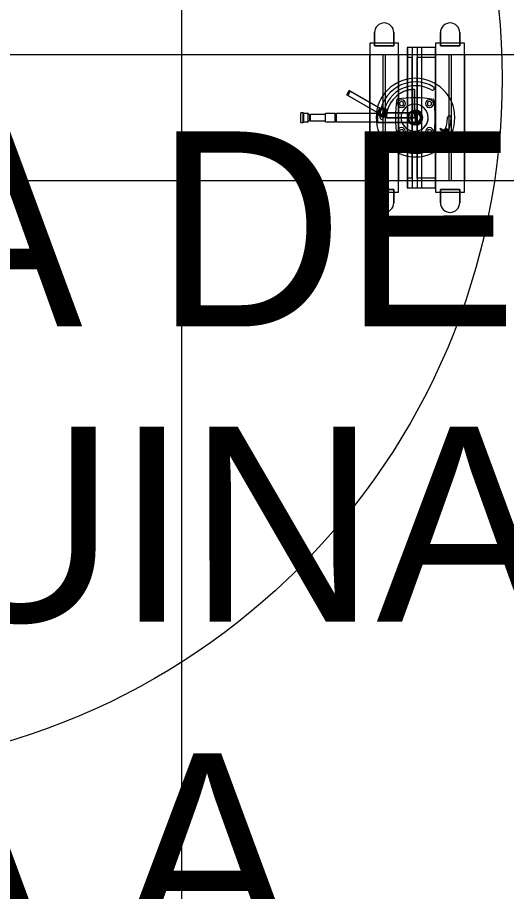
# Model space of a CAD drawing. Header units: metres. Extents: x 31.9 to 125.9, y -29 to 44.
# Drawn here: x 71.076 to 72.338, y 3.075 to 5.332 of the extents above; entities that cross this region are included whole.
import ezdxf

# ---------------------------------------------------------------- set-up
doc = ezdxf.new("R2010")
doc.units = ezdxf.units.M
doc.layers.add('ARQ', color=8, linetype='Continuous', lineweight=0)
doc.layers.add('P-PIPE', color=7, linetype='Continuous', lineweight=18)

# ---------------------------------------------------------------- blocks, each defined once
blk = doc.blocks.new('Estructura cubierta')
at = {"layer": 'ARQ'}
blk.add_line((1978.498, -5855.3542), (1978.498, -5914.9141), dxfattribs=at)
blk.add_line((1978.498, -5855.3542), (1978.498, -5914.9141), dxfattribs=at)
blk = doc.blocks.new('PISO 9')
at = {"layer": 'ARQ'}
blk.add_circle((349.175, -2837.0072), 1.7865, dxfattribs=at)
blk.add_blockref('Estructura cubierta', (-1628.3638, 3049.5683), dxfattribs=at)
for s, p in [('ZONA DE ', (348.009, -2837.6478)), ('MAQUINAS', (347.9447, -2838.4103)), ('A A', (349.3388, -2839.253))]:
    blk.add_text(s, height=0.50334, rotation=0.0114, dxfattribs=at).set_placement(p)
blk = doc.blocks.new('Victaulic-IPS-Vic-300 MasterSeal Butterfly Valve LH - Standard-2401260-NIVEL 09')
at = {"layer": 'P-PIPE', "color": 11, "true_color": 0xff8080}
for p, q in [((-0.0042, 0.181), (-0.0509, 0.181)), ((-0.0509, 0), (-0.0509, 0.181)), ((-0.0161, 0.181), (-0.0161, -0.181)), ((0.0204, 0.181), (-0.0161, 0.181)), ((0.0204, 0.181), (-0.0161, 0.181)), ((-0.0042, 0), (-0.0042, 0.181)), ((0.0212, 0.181), (0.0085, 0.181)), ((0.0085, 0), (0.0085, 0.181)), ((0.0204, -0.181), (0.0204, 0.181)), ((0.0212, 0), (0.0212, 0.181)), ((0.0784, 0.1619), (-0.0867, 0.1619)), ((-0.0867, 0.1619), (-0.0867, -0.1619)), ((-0.0867, 0.1619), (-0.0867, -0.1619)), ((0.0784, -0.1619), (0.0784, 0.1619)), ((0.0784, -0.1619), (0.0784, 0.1619)), ((-0.0042, 0.1556), (-0.0509, 0.1556)), ((-0.0509, 0), (-0.0509, 0.1556)), ((-0.0042, 0.1556), (-0.0042, 0)), ((0.0212, 0.1556), (0.0085, 0.1556)), ((0.0085, 0.1556), (0.0085, 0)), ((0.0212, 0), (0.0212, 0.1556)), ((-0.0941, 0.0456), (-0.0954, 0.0427)), ((-0.0826, 0.0402), (-0.0941, 0.0456)), ((-0.0954, 0.0427), (-0.0839, 0.0373)), ((-0.0929, 0.0415), (-0.0801, 0.0355)), ((-0.0788, 0.0384), (-0.0915, 0.0444)), ((-0.0839, 0.0373), (-0.0826, 0.0402)), ((-0.0826, 0.0402), (-0.0839, 0.0373)), ((-0.0755, 0.0334), (-0.0839, 0.0373)), ((-0.0826, 0.0402), (-0.0741, 0.0362)), ((-0.0801, 0.0355), (-0.0792, 0.0351)), ((-0.0792, 0.0351), (-0.0665, 0.0292)), ((-0.0779, 0.038), (-0.0788, 0.0384)), ((-0.0652, 0.0321), (-0.0779, 0.038)), ((-0.0741, 0.0362), (-0.0755, 0.0334)), ((-0.0755, 0.0334), (-0.0741, 0.0362)), ((-0.0755, 0.0334), (-0.0639, 0.028)), ((-0.0626, 0.0309), (-0.0741, 0.0362)), ((-0.0639, 0.028), (-0.0626, 0.0309)), ((0.0977, 0.0126), (0, 0.0126)), ((0, 0.0126), (0, -0.0128)), ((0, -0.0128), (0, 0.0126)), ((0, 0.0126), (0.0977, 0.0126)), ((0.2041, 0.011), (0.0975, 0.011)), ((0.0975, 0.011), (0.0975, -0.0001)), ((0.0977, -0.0129), (0.0977, 0.0126)), ((0.0977, 0.0126), (0.0977, -0.0129)), ((0.2041, 0.011), (0.2041, -0.0001)), ((0.2073, 0.0095), (0.2041, 0.0095)), ((0.2041, 0.0095), (0.2041, -0.0001)), ((0.2327, 0.011), (0.2073, 0.011)), ((0.2073, 0.011), (0.2073, -0.0001)), ((0.2073, 0.0095), (0.2073, -0.0001)), ((0.2327, 0.011), (0.2327, -0.0001)), ((0.2708, 0.0079), (0.2327, 0.0079)), ((0.2327, 0.0079), (0.2327, -0.0001)), ((0.2724, 0.0063), (0.2708, 0.0079)), ((0.2708, 0.0079), (0.2708, -0.0001)), ((0.2771, 0.011), (0.2724, 0.0063)), ((0.2724, 0.0063), (0.2724, -0.0001)), ((0.2882, 0.011), (0.2771, 0.011)), ((0.2771, 0.011), (0.2771, -0.0001)), ((0.2898, 0.0126), (0.2882, 0.011)), ((0.2882, 0.011), (0.2882, -0.0001)), ((0.2962, 0.0126), (0.2898, 0.0126)), ((0.2898, 0.0126), (0.2898, -0.0001)), ((0.2962, 0.0126), (0.2962, -0.0001)), ((-0.0509, -0.181), (-0.0509, 0)), ((-0.0509, -0.1556), (-0.0509, 0)), ((-0.0042, 0), (-0.0042, -0.1556)), ((-0.0042, -0.181), (-0.0042, 0)), ((0, -0.0128), (0.0723, -0.0128)), ((0.0723, -0.0128), (0, -0.0128)), ((0.0085, 0), (0.0085, -0.1556)), ((0.0085, -0.181), (0.0085, 0)), ((0.0212, -0.1556), (0.0212, 0)), ((0.0212, -0.181), (0.0212, 0)), ((0.0793, -0.0169), (0.0856, -0.0059)), ((0.1686, -0.0685), (0.0793, -0.0169)), ((0.0793, -0.0169), (0.0816, -0.0183)), ((0.0816, -0.0183), (0.088, -0.0073)), ((0.0816, -0.0183), (0.171, -0.0698)), ((0.088, -0.0073), (0.0856, -0.0059)), ((0.0856, -0.0059), (0.175, -0.0575)), ((0.1773, -0.0588), (0.088, -0.0073)), ((0.0975, -0.0001), (0.0975, -0.0112)), ((0.0975, -0.0112), (0.2041, -0.0112)), ((0.2041, -0.0001), (0.2041, -0.0112)), ((0.2041, -0.0001), (0.2041, -0.0096)), ((0.2041, -0.0096), (0.2073, -0.0096)), ((0.2073, -0.0001), (0.2073, -0.0096)), ((0.2073, -0.0001), (0.2073, -0.0112)), ((0.2073, -0.0112), (0.2327, -0.0112)), ((0.2327, -0.0001), (0.2327, -0.0112)), ((0.2327, -0.0001), (0.2327, -0.008)), ((0.2327, -0.008), (0.2708, -0.008)), ((0.2708, -0.0001), (0.2708, -0.008)), ((0.2708, -0.008), (0.2724, -0.0064)), ((0.2724, -0.0001), (0.2724, -0.0064)), ((0.2724, -0.0064), (0.2771, -0.0112)), ((0.2771, -0.0001), (0.2771, -0.0112)), ((0.2771, -0.0112), (0.2882, -0.0112)), ((0.2882, -0.0001), (0.2882, -0.0112)), ((0.2882, -0.0112), (0.2898, -0.0128)), ((0.2898, -0.0001), (0.2898, -0.0128)), ((0.2898, -0.0128), (0.2962, -0.0128)), ((0.2962, -0.0001), (0.2962, -0.0128)), ((0.1686, -0.0685), (0.175, -0.0575)), ((0.1773, -0.0588), (0.171, -0.0698)), ((0.175, -0.0575), (0.1773, -0.0588)), ((0.171, -0.0698), (0.1686, -0.0685)), ((-0.0509, -0.1556), (-0.0042, -0.1556)), ((0.0085, -0.1556), (0.0212, -0.1556)), ((-0.0867, -0.1619), (0.0784, -0.1619)), ((-0.0509, -0.181), (-0.0042, -0.181)), ((-0.0161, -0.181), (0.0204, -0.181)), ((-0.0161, -0.181), (0.0204, -0.181)), ((0.0085, -0.181), (0.0212, -0.181))]:
    blk.add_line(p, q, dxfattribs=at)
at = {"layer": 'P-PIPE', "color": 11, "lineweight": 9, "true_color": 0xff8080}
for p, q in [((0.0022, -0.0729), (0.0022, 0)), ((0.0022, 0), (0.075, 0)), ((0.075, 0), (0.0022, 0)), ((0.0022, 0), (0.0022, -0.0729)), ((0.075, 0), (0.0022, 0)), ((0.0022, 0), (0.0022, -0.0729)), ((0.0022, -0.0729), (0.0022, 0)), ((0.0022, 0), (0.075, 0))]:
    blk.add_line(p, q, dxfattribs=at)
at = {"layer": 'P-PIPE', "color": 11, "true_color": 0xff8080}
for centre, radius, start, end in [((0, -0.0001), 0.1016, 0, 180), ((0, -0.0001), 0.1016, 0, 180), ((0, -0.0001), 0.0921, 60, 180), ((0, -0.0001), 0.0921, 60, 180), ((0, -0.0001), 0.0825, 60, 180), ((0, -0.0001), 0.0825, 60, 180), ((0.0437, 0.0755), 0.00476, 240, 60), ((0.0437, 0.0755), 0.00476, 240, 60), ((0.2525, 0), 0.3034, 171.0512, 188.9488), ((0.2525, 0), 0.3034, 171.0512, 188.9488), ((0.0022, -0.2522), 0.3034, 81.3508, 99.3618), ((0.0022, -0.2522), 0.3034, 81.3508, 99.3618), ((-0.0361, 0.036), 0.0102, 0, 180), ((-0.0361, 0.036), 0.0102, 0, 180), ((0.0361, 0.036), 0.0102, 0, 180), ((0.0361, 0.036), 0.0102, 0, 180), ((-0.2518, 0), 0.3034, 350.9382, 9.0618), ((-0.2518, 0), 0.3034, 350.9382, 9.0618), ((-0.079, 0.0368), 0.00794, 155, 335), ((-0.079, 0.0368), 0.00794, 155, 335), ((-0.079, 0.0368), 0.00794, 155, 335), ((-0.079, 0.0368), 0.00794, 335, 155), ((-0.079, 0.0368), 0.00794, 335, 155), ((-0.079, 0.0368), 0.00794, 335, 155), ((-0.079, 0.0368), 0.00635, 155, 335), ((-0.079, 0.0368), 0.00635, 335, 155), ((-0.079, 0.0368), 0.00476, 155, 335), ((-0.079, 0.0368), 0.00476, 155, 335), ((-0.079, 0.0368), 0.00467, 155, 335), ((-0.079, 0.0368), 0.00476, 335, 155), ((-0.079, 0.0368), 0.00476, 335, 155), ((-0.079, 0.0368), 0.00467, 335, 155), ((-0.0361, 0.036), 0.0102, 180, 0), ((-0.0361, 0.036), 0.0102, 180, 0), ((-0.0361, 0.036), 0.00546, 0, 180), ((-0.0361, 0.036), 0.00546, 0, 180), ((-0.0361, 0.036), 0.00546, 180, 0), ((-0.0361, 0.036), 0.00546, 180, 0), ((-0.0361, 0.0361), 0.00546, 0, 180), ((-0.0361, 0.0361), 0.00546, 0, 180), ((-0.0361, 0.0361), 0.00546, 180, 360), ((-0.0361, 0.0361), 0.00546, 180, 360), ((0.0022, 0), 0.0351, 0, 180), ((0.0022, 0), 0.0351, 360, 180), ((0.0361, 0.036), 0.0102, 180, 360), ((0.0361, 0.036), 0.0102, 180, 0), ((0.0361, 0.036), 0.00546, 0, 180), ((0.0361, 0.036), 0.00546, 0, 180), ((0.0361, 0.0361), 0.00546, 0, 180), ((0.0361, 0.0361), 0.00546, 360, 180), ((0.0361, 0.0361), 0.00546, 180, 0), ((0.0361, 0.0361), 0.00546, 180, 360), ((0.0361, 0.036), 0.00546, 180, 360), ((0.0361, 0.036), 0.00546, 180, 0), ((0, -0.0001), 0.019, 0, 180), ((0, -0.0001), 0.019, 0, 180), ((0.0022, 0), 0.0183, 360, 180), ((0.0022, 0), 0.0183, 0, 180), ((0.0022, 0), 0.0159, 360, 180), ((0.0022, 0), 0.0159, 0, 180), ((0, -0.0001), 0.0127, 0, 180), ((0.0873, -0.0001), 0.00476, 0, 180), ((0.0873, -0.0001), 0.00476, 0, 180), ((0, -0.0001), 0.1016, 180, 0), ((0, -0.0001), 0.1016, 180, 0), ((-0.0873, -0.0001), 0.00476, 180, 0), ((-0.0873, -0.0001), 0.00476, 180, 0), ((0, -0.0001), 0.0921, 240, 0), ((0, -0.0001), 0.0921, 240, 360), ((0, -0.0001), 0.0825, 240, 360), ((0, -0.0001), 0.0825, 240, 360), ((0.0022, 0), 0.0351, 180, 360), ((0.0022, 0), 0.0351, 180, 360), ((0, -0.0001), 0.019, 180, 0), ((0, -0.0001), 0.019, 180, 0), ((0.0022, 0), 0.0183, 180, 360), ((0.0022, 0), 0.0183, 180, 360), ((0.0022, 0), 0.0159, 180, 360), ((0.0022, 0), 0.0159, 180, 360), ((0, -0.0001), 0.0127, 180, 0), ((0.085, -0.0129), 0.0127, 180, 360), ((0.085, -0.0129), 0.0127, 180, 0), ((0.0848, -0.0128), 0.0112, 20, 200), ((0.0848, -0.0128), 0.0112, 200, 20), ((0.0848, -0.0128), 0.00921, 20, 200), ((0.0848, -0.0128), 0.00921, 200, 20), ((-0.0361, -0.0362), 0.0102, 0, 180), ((-0.0361, -0.0362), 0.0102, 0, 180), ((-0.0361, -0.0362), 0.0102, 180, 360), ((-0.0361, -0.0362), 0.0102, 180, 0), ((-0.0361, -0.0362), 0.00546, 0, 180), ((-0.0361, -0.0362), 0.00546, 0, 180), ((-0.0361, -0.0362), 0.00546, 180, 0), ((-0.0361, -0.0362), 0.00546, 180, 0), ((-0.0361, -0.0361), 0.00546, 0, 180), ((-0.0361, -0.0361), 0.00546, 0, 180), ((-0.0361, -0.0361), 0.00546, 180, 360), ((-0.0361, -0.0361), 0.00546, 180, 360), ((0.0361, -0.0362), 0.0102, 0, 180), ((0.0361, -0.0362), 0.0102, 0, 180), ((0.0361, -0.0362), 0.0102, 180, 360), ((0.0361, -0.0362), 0.0102, 180, 0), ((0.0361, -0.0361), 0.00546, 0, 180), ((0.0361, -0.0361), 0.00546, 360, 180), ((0.0361, -0.0362), 0.00546, 360, 180), ((0.0361, -0.0362), 0.00546, 0, 180), ((0.0361, -0.0361), 0.00546, 180, 360), ((0.0361, -0.0361), 0.00546, 180, 360), ((0.0361, -0.0362), 0.00546, 180, 360), ((0.0361, -0.0362), 0.00546, 180, 0), ((0.0022, 0.2522), 0.3034, 260.6382, 278.6492), ((0.0022, 0.2522), 0.3034, 260.6382, 278.6492), ((-0.0437, -0.0757), 0.00476, 60, 240), ((-0.0437, -0.0757), 0.00476, 60, 240)]:
    blk.add_arc(centre, radius, start, end, dxfattribs=at)
at = {"layer": 'P-PIPE', "color": 11, "lineweight": 9, "true_color": 0xff8080}
for end in [0, 360, 360, 360]:
    blk.add_arc((0.0022, 0), 0.0729, 270, end, dxfattribs=at)
blk = doc.blocks.new('Victaulic-IPS-Rigid Coupling Style 07-W07-107 - AC-V37-NIVEL 09')
at = {"layer": 'P-PIPE', "color": 11, "true_color": 0xff8080}
for p, q in [((-0.0249, 0.1857), (-0.0249, 0.2196)), ((-0.0249, 0.2196), (-0.0249, 0.1857)), ((0.0249, 0.2196), (0.0249, 0.1857)), ((0.0249, 0.1857), (0.0249, 0.2196)), ((0.0373, 0.1922), (-0.0373, 0.1922)), ((-0.0373, 0.1922), (-0.0373, -0.1922)), ((-0.0373, 0.1922), (-0.0373, -0.1922)), ((0.0249, 0.1922), (-0.0249, 0.1922)), ((-0.0249, 0.1857), (-0.0249, 0.1922)), ((-0.0249, 0.1857), (-0.0249, 0.1922)), ((0.0249, 0.1857), (-0.0249, 0.1857)), ((-0.0249, 0.1857), (0.0249, 0.1857)), ((0.0249, 0.1922), (0.0249, 0.1857)), ((0.0249, 0.1922), (0.0249, 0.1857)), ((0.0373, -0.1922), (0.0373, 0.1922)), ((0.0373, -0.1922), (0.0373, 0.1922)), ((0.0373, 0.1619), (-0.0373, 0.1619)), ((-0.0373, -0.1619), (-0.0373, 0.1619)), ((-0.0373, -0.1619), (-0.0373, 0.1619)), ((0.0373, 0.1619), (0.0373, -0.1619)), ((0.0373, 0.1619), (0.0373, -0.1619)), ((-0.0373, -0.1619), (0.0373, -0.1619)), ((-0.0373, -0.1922), (0.0373, -0.1922)), ((-0.0249, -0.2196), (-0.0249, -0.1857)), ((-0.0249, -0.1857), (0.0249, -0.1857)), ((0.0249, -0.1857), (-0.0249, -0.1857)), ((-0.0249, -0.1857), (-0.0249, -0.2196)), ((-0.0249, -0.1922), (-0.0249, -0.1857)), ((-0.0249, -0.1922), (-0.0249, -0.1857)), ((-0.0249, -0.1922), (0.0249, -0.1922)), ((0.0249, -0.1857), (0.0249, -0.2196)), ((0.0249, -0.2196), (0.0249, -0.1857)), ((0.0249, -0.1857), (0.0249, -0.1922)), ((0.0249, -0.1857), (0.0249, -0.1922))]:
    blk.add_line(p, q, dxfattribs=at)
for centre, start, end in [((0, 0.2196), 0, 180), ((0, 0.2196), 0, 180), ((0, -0.2196), 180, 0), ((0, -0.2196), 180, 360)]:
    blk.add_arc(centre, 0.0249, start, end, dxfattribs=at)

msp = doc.modelspace()

# ---------------------------------------------------------------- linework, layer by layer
at = {"layer": 'P-PIPE', "color": 11, "true_color": 0xff8080}
for p, q in [((72.0198, 5.2353), (70.3565, 5.2353)), ((72.0198, 4.9114), (72.0198, 5.2353)), ((73.2289, 5.2353), (72.195, 5.2353)), ((72.195, 5.2353), (72.195, 4.9114)), ((70.3565, 4.9114), (72.0198, 4.9114)), ((72.195, 4.9114), (73.2289, 4.9114))]:
    msp.add_line(p, q, dxfattribs=at)

# ---------------------------------------------------------------- block references
at = {"layer": 'ARQ', "linetype": 'Continuous'}
msp.add_blockref('PISO 9', (-278.6348, 2842.1819), dxfattribs=at)
at = {"layer": 'P-PIPE', "color": 11, "true_color": 0xff8080, "rotation": 180}
for name, p in [('Victaulic-IPS-Rigid Coupling Style 07-W07-107 - AC-V37-NIVEL 09', (72.0223, 5.0734)), ('Victaulic-IPS-Vic-300 MasterSeal Butterfly Valve LH - Standard-2401260-NIVEL 09', (72.1032, 5.0734))]:
    msp.add_blockref(name, p, dxfattribs=at)
at = {"layer": 'P-PIPE', "color": 11, "true_color": 0xff8080}
msp.add_blockref('Victaulic-IPS-Rigid Coupling Style 07-W07-107 - AC-V37-NIVEL 09', (72.1925, 5.0734), dxfattribs=at)

doc.saveas('drawing.dxf')
